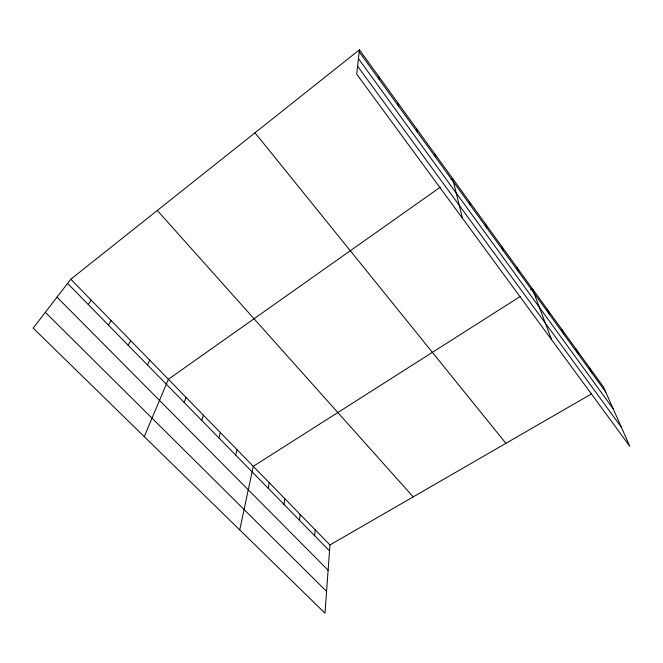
<?xml version="1.0" encoding="UTF-8"?>
<svg xmlns="http://www.w3.org/2000/svg" width="663" height="663" viewBox="0 0 663 663"><rect width="100%" height="100%" fill="white"/><g stroke="black" fill="none" stroke-linecap="round" stroke-linejoin="round"><path stroke-width="0.99" d="M70.808 279.214L329.95 544.953L324.986 613.2L33.15 328.102L70.808 279.214L359.429 49.8L603.479 386.977L629.85 446.332L356.727 74.181L359.429 49.8M314.643 535.704L315.215 529.845M299.477 520.215L300.19 514.438M284.004 504.41L284.866 498.725M268.217 488.291L269.228 482.689M239.724 529.911L253.274 466.329L520.339 296.411M235.655 455.042L236.998 449.638M218.865 437.887L220.373 432.591M201.709 420.375L203.408 415.187M184.19 402.482L186.079 397.419M144.252 436.644L168.377 379.269L440.174 187.248M147.443 364.957L149.73 360.15M128.166 345.266L130.669 340.6M108.434 325.119L111.169 320.61M88.245 304.499L91.221 300.148M450.923 179.656L452.572 178.488L462.492 218.284M530.665 289.847L532.381 288.753L551.599 339.713M329.95 544.953L591.338 393.988M45.324 312.298L326.569 591.396M57.001 297.132L328.11 570.246M67.585 283.399L329.511 550.895M157.305 210.461L413.182 496.877M255.006 132.799L505.894 443.332M357.614 66.201L621.347 427.196M358.451 58.634L613.176 408.789M359.205 51.855L605.742 392.073M589.888 368.197L592.042 373.161M575.99 348.995L578.028 353.827M561.785 329.37L563.691 334.044M547.248 309.289L549.03 313.814M517.165 267.728L518.665 271.905M501.593 246.205L502.935 250.208M485.647 224.177L486.833 227.973M469.313 201.61L470.324 205.198M434.903 154.065L435.55 157.206M416.762 129.012L417.209 131.904M398.156 103.304L398.388 105.931M379.054 76.908L379.062 79.253"/></g></svg>
